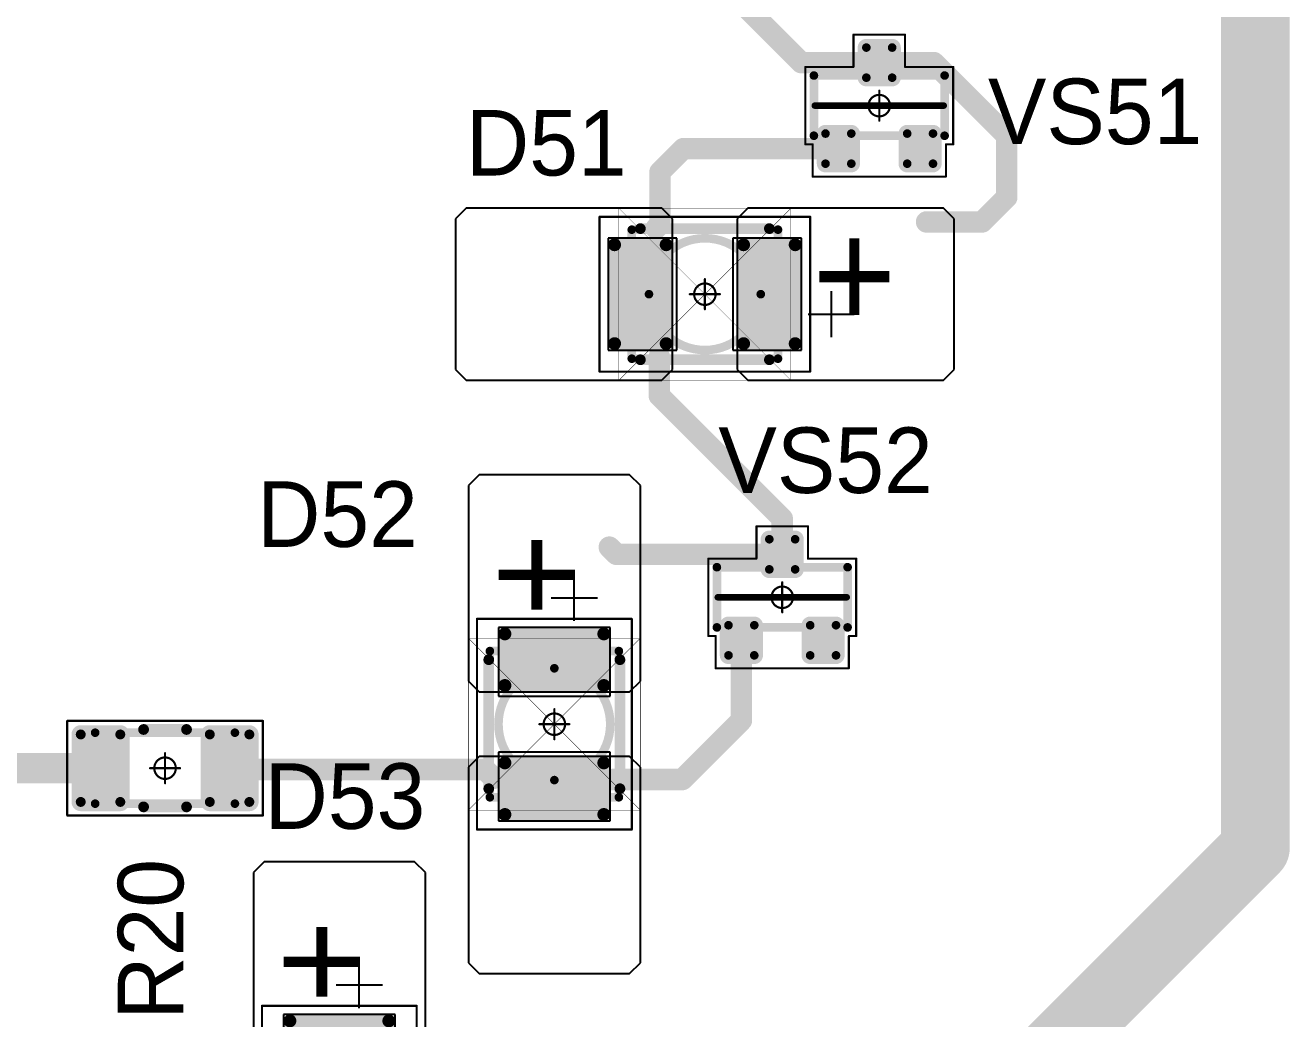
# Model space of a CAD drawing. Header units: millimetres. Extents: x 0 to 1769, y 431 to 1001.
# Drawn here: x 1507.14 to 1536.54, y 479.68 to 502.78 of the extents above; entities that cross this region are included whole.
import ezdxf

# ---------------------------------------------------------------- set-up
doc = ezdxf.new("R2010")
doc.units = ezdxf.units.MM
for name, color, linetype in [('Mechanical13', 56, 'Continuous'), ('Mechanical15', 56, 'Continuous'), ('Mechanical9', 56, 'Continuous'), ('TopLayer', 1, 'Continuous'), ('TopOverlay', 2, 'Continuous'), ('TopPaste', 8, 'Continuous'), ('TopSolder', 216, 'Continuous')]:
    doc.layers.add(name, color=color, linetype=linetype)

# ---------------------------------------------------------------- blocks, each defined once
blk = doc.blocks.new('SOT23_87')
at = {"layer": 'Mechanical13', "const_width": 0.2}
for points in [[(-0.7, 1.52), (-0.7, -1.52)], [(-0.7, 1.52), (0.7, 1.52)], [(0.7, 1.52), (0.7, -1.52)], [(-0.7, -1.52), (0.7, -1.52)]]:
    blk.add_lwpolyline(points, dxfattribs=at)
at = {"layer": 'Mechanical13', "const_width": 0.1}
for points in [[(-0.75, 1.52, 1), (-0.65, 1.52, 1)], [(-0.75, 1.52, 1), (-0.65, 1.52, 1)], [(0.65, 1.52, 1), (0.75, 1.52, 1)], [(0.65, 1.52, 1), (0.75, 1.52, 1)], [(-0.75, -1.52, 1), (-0.65, -1.52, 1)], [(-0.75, -1.52, 1), (-0.65, -1.52, 1)], [(0.65, -1.52, 1), (0.75, -1.52, 1)], [(0.65, -1.52, 1), (0.75, -1.52, 1)]]:
    blk.add_lwpolyline(points, format="xyb", close=True, dxfattribs=at)
at = {"layer": 'Mechanical15', "const_width": 0.05}
for points in [[(-1.65, 1.55), (-0.9, 1.55)], [(-1.65, 1.55), (-1.65, -1.55)], [(-0.9, 1.72), (0.9, 1.72)], [(-0.9, 1.72), (-0.9, 1.55)], [(0.9, 1.72), (0.9, 0.6)], [(0.9, 0.6), (1.65, 0.6)], [(1.65, 0.6), (1.65, -0.6)], [(0, 0.35), (0, -0.35)], [(-0.35, 0), (0.35, 0)], [(0.9, -0.6), (0.9, -1.72)], [(0.9, -0.6), (1.65, -0.6)], [(-1.65, -1.55), (-0.9, -1.55)], [(-0.9, -1.55), (-0.9, -1.72)], [(-0.9, -1.72), (0.9, -1.72)]]:
    blk.add_lwpolyline(points, dxfattribs=at)
at = {"layer": 'Mechanical15'}
for points, const_width in [([(-1.662, 1.55, 1), (-1.637, 1.55, 1)], 0.025), ([(-1.662, 1.55, 1), (-1.637, 1.55, 1)], 0.025), ([(-0.913, 1.72, 1), (-0.888, 1.72, 1)], 0.025), ([(-0.913, 1.72, 1), (-0.888, 1.72, 1)], 0.025), ([(-0.913, 1.55, 1), (-0.888, 1.55, 1)], 0.025), ([(-0.913, 1.55, 1), (-0.888, 1.55, 1)], 0.025), ([(0.888, 1.72, 1), (0.913, 1.72, 1)], 0.025), ([(0.888, 1.72, 1), (0.913, 1.72, 1)], 0.025), ([(0.888, 0.6, 1), (0.913, 0.6, 1)], 0.025), ([(0.888, 0.6, 1), (0.913, 0.6, 1)], 0.025), ([(1.637, 0.6, 1), (1.662, 0.6, 1)], 0.025), ([(1.637, 0.6, 1), (1.662, 0.6, 1)], 0.025), ([(-0.012, 0.35, 1), (0.012, 0.35, 1)], 0.025), ([(-0.362, 0, 1), (-0.337, 0, 1)], 0.025), ([(0.25, 0, 1), (-0.25, 0, 1)], 0.05), ([(-0.262, 0, 1), (-0.238, 0, 1)], 0.025), ([(0.238, 0, 1), (0.262, 0, 1)], 0.025), ([(0.337, 0, 1), (0.362, 0, 1)], 0.025), ([(-0.012, -0.35, 1), (0.012, -0.35, 1)], 0.025), ([(0.888, -0.6, 1), (0.913, -0.6, 1)], 0.025), ([(0.888, -0.6, 1), (0.913, -0.6, 1)], 0.025), ([(1.637, -0.6, 1), (1.662, -0.6, 1)], 0.025), ([(1.637, -0.6, 1), (1.662, -0.6, 1)], 0.025), ([(-1.662, -1.55, 1), (-1.637, -1.55, 1)], 0.025), ([(-1.662, -1.55, 1), (-1.637, -1.55, 1)], 0.025), ([(-0.913, -1.55, 1), (-0.888, -1.55, 1)], 0.025), ([(-0.913, -1.55, 1), (-0.888, -1.55, 1)], 0.025), ([(-0.913, -1.72, 1), (-0.888, -1.72, 1)], 0.025), ([(-0.913, -1.72, 1), (-0.888, -1.72, 1)], 0.025), ([(0.888, -1.72, 1), (0.913, -1.72, 1)], 0.025), ([(0.888, -1.72, 1), (0.913, -1.72, 1)], 0.025)]:
    blk.add_lwpolyline(points, format="xyb", close=True, dxfattribs=dict(at, const_width=const_width))
at = {"layer": 'TopLayer', "const_width": 0.1}
for points in [[(-1.4, 1.25, 1), (-1.3, 1.25, 1)], [(-0.7, 1.25, 1), (-0.6, 1.25, 1)], [(-1.4, 0.65, 1), (-1.3, 0.65, 1)], [(-0.7, 0.65, 1), (-0.6, 0.65, 1)], [(0.6, 0.3, 1), (0.7, 0.3, 1)], [(1.3, 0.3, 1), (1.4, 0.3, 1)], [(0.6, -0.3, 1), (0.7, -0.3, 1)], [(1.3, -0.3, 1), (1.4, -0.3, 1)], [(-1.4, -0.65, 1), (-1.3, -0.65, 1)], [(-0.7, -0.65, 1), (-0.6, -0.65, 1)], [(-1.4, -1.25, 1), (-1.3, -1.25, 1)], [(-0.7, -1.25, 1), (-0.6, -1.25, 1)]]:
    blk.add_lwpolyline(points, format="xyb", close=True, dxfattribs=at)
at = {"layer": 'TopLayer'}
for points in [[(-1.45, 1.25), (-1.45, 0.65), (-0.55, 1.25), (-0.55, 0.65)], [(-1.35, 1.35), (-1.35, 0.55), (-0.65, 1.35), (-0.65, 0.55)], [(0.55, 0.3), (0.55, -0.3), (1.45, 0.3), (1.45, -0.3)], [(0.65, 0.4), (0.65, -0.4), (1.35, 0.4), (1.35, -0.4)], [(-1.35, -0.55), (-1.35, -1.35), (-0.65, -0.55), (-0.65, -1.35)], [(-1.45, -0.65), (-1.45, -1.25), (-0.55, -0.65), (-0.55, -1.25)]]:
    blk.add_solid(points, dxfattribs=at)
at = {"layer": 'TopOverlay', "const_width": 0.15}
blk.add_lwpolyline([(0, 1.5), (0, -1.5)], dxfattribs=at)
at = {"layer": 'TopOverlay', "const_width": 0.075}
for points in [[(-0.038, 1.5, 1), (0.038, 1.5, 1)], [(-0.038, -1.5, 1), (0.038, -1.5, 1)]]:
    blk.add_lwpolyline(points, format="xyb", close=True, dxfattribs=at)
at = {"layer": 'TopPaste', "const_width": 0.075}
for points in [[(-1.387, 1.25, 1), (-1.313, 1.25, 1)], [(-0.687, 1.25, 1), (-0.613, 1.25, 1)], [(-1.387, 0.65, 1), (-1.313, 0.65, 1)], [(-0.687, 0.65, 1), (-0.613, 0.65, 1)], [(0.613, 0.3, 1), (0.687, 0.3, 1)], [(1.313, 0.3, 1), (1.387, 0.3, 1)], [(0.613, -0.3, 1), (0.687, -0.3, 1)], [(1.313, -0.3, 1), (1.387, -0.3, 1)], [(-1.387, -0.65, 1), (-1.313, -0.65, 1)], [(-0.687, -0.65, 1), (-0.613, -0.65, 1)], [(-1.387, -1.25, 1), (-1.313, -1.25, 1)], [(-0.687, -1.25, 1), (-0.613, -1.25, 1)]]:
    blk.add_lwpolyline(points, format="xyb", close=True, dxfattribs=at)
at = {"layer": 'TopPaste'}
for points in [[(-1.425, 1.25), (-1.425, 0.65), (-0.575, 1.25), (-0.575, 0.65)], [(-1.35, 1.325), (-1.35, 0.575), (-0.65, 1.325), (-0.65, 0.575)], [(0.575, 0.3), (0.575, -0.3), (1.425, 0.3), (1.425, -0.3)], [(0.65, 0.375), (0.65, -0.375), (1.35, 0.375), (1.35, -0.375)], [(-1.35, -0.575), (-1.35, -1.325), (-0.65, -0.575), (-0.65, -1.325)], [(-1.425, -0.65), (-1.425, -1.25), (-0.575, -0.65), (-0.575, -1.25)]]:
    blk.add_solid(points, dxfattribs=at)
at = {"layer": 'TopSolder', "const_width": 0.202}
for points in [[(-1.451, 1.25, 1), (-1.249, 1.25, 1)], [(-0.751, 1.25, 1), (-0.549, 1.25, 1)], [(-1.451, 0.65, 1), (-1.249, 0.65, 1)], [(-0.751, 0.65, 1), (-0.549, 0.65, 1)], [(0.549, 0.3, 1), (0.751, 0.3, 1)], [(1.249, 0.3, 1), (1.451, 0.3, 1)], [(0.549, -0.3, 1), (0.751, -0.3, 1)], [(1.249, -0.3, 1), (1.451, -0.3, 1)], [(-1.451, -0.65, 1), (-1.249, -0.65, 1)], [(-0.751, -0.65, 1), (-0.549, -0.65, 1)], [(-1.451, -1.25, 1), (-1.249, -1.25, 1)], [(-0.751, -1.25, 1), (-0.549, -1.25, 1)]]:
    blk.add_lwpolyline(points, format="xyb", close=True, dxfattribs=at)
at = {"layer": 'TopSolder'}
for points in [[(-1.552, 1.25), (-1.552, 0.65), (-0.448, 1.25), (-0.448, 0.65)], [(-1.35, 1.452), (-1.35, 0.448), (-0.65, 1.452), (-0.65, 0.448)], [(0.448, 0.3), (0.448, -0.3), (1.552, 0.3), (1.552, -0.3)], [(0.65, 0.502), (0.65, -0.502), (1.35, 0.502), (1.35, -0.502)], [(-1.35, -0.448), (-1.35, -1.452), (-0.65, -0.448), (-0.65, -1.452)], [(-1.552, -0.65), (-1.552, -1.25), (-0.448, -0.65), (-0.448, -1.25)]]:
    blk.add_solid(points, dxfattribs=at)
blk = doc.blocks.new('SOT23_88')
at = {"layer": 'Mechanical13', "const_width": 0.2}
for points in [[(-0.7, 1.52), (0.7, 1.52)], [(-0.7, 1.52), (-0.7, -1.52)], [(0.7, 1.52), (0.7, -1.52)], [(-0.7, -1.52), (0.7, -1.52)]]:
    blk.add_lwpolyline(points, dxfattribs=at)
at = {"layer": 'Mechanical13', "const_width": 0.1}
for points in [[(-0.75, 1.52, 1), (-0.65, 1.52, 1)], [(-0.75, 1.52, 1), (-0.65, 1.52, 1)], [(0.65, 1.52, 1), (0.75, 1.52, 1)], [(0.65, 1.52, 1), (0.75, 1.52, 1)], [(-0.75, -1.52, 1), (-0.65, -1.52, 1)], [(-0.75, -1.52, 1), (-0.65, -1.52, 1)], [(0.65, -1.52, 1), (0.75, -1.52, 1)], [(0.65, -1.52, 1), (0.75, -1.52, 1)]]:
    blk.add_lwpolyline(points, format="xyb", close=True, dxfattribs=at)
at = {"layer": 'Mechanical15', "const_width": 0.05}
for points in [[(-1.65, 1.55), (-1.65, -1.55)], [(-1.65, 1.55), (-0.9, 1.55)], [(-0.9, 1.72), (-0.9, 1.55)], [(-0.9, 1.72), (0.9, 1.72)], [(0.9, 1.72), (0.9, 0.6)], [(0.9, 0.6), (1.65, 0.6)], [(1.65, 0.6), (1.65, -0.6)], [(0, 0.35), (0, -0.35)], [(-0.35, 0), (0.35, 0)], [(0.9, -0.6), (1.65, -0.6)], [(0.9, -0.6), (0.9, -1.72)], [(-1.65, -1.55), (-0.9, -1.55)], [(-0.9, -1.55), (-0.9, -1.72)], [(-0.9, -1.72), (0.9, -1.72)]]:
    blk.add_lwpolyline(points, dxfattribs=at)
at = {"layer": 'Mechanical15'}
for points, const_width in [([(-1.662, 1.55, 1), (-1.637, 1.55, 1)], 0.025), ([(-1.662, 1.55, 1), (-1.637, 1.55, 1)], 0.025), ([(-0.913, 1.72, 1), (-0.888, 1.72, 1)], 0.025), ([(-0.913, 1.72, 1), (-0.888, 1.72, 1)], 0.025), ([(-0.913, 1.55, 1), (-0.888, 1.55, 1)], 0.025), ([(-0.913, 1.55, 1), (-0.888, 1.55, 1)], 0.025), ([(0.888, 1.72, 1), (0.913, 1.72, 1)], 0.025), ([(0.888, 1.72, 1), (0.913, 1.72, 1)], 0.025), ([(0.888, 0.6, 1), (0.913, 0.6, 1)], 0.025), ([(0.888, 0.6, 1), (0.913, 0.6, 1)], 0.025), ([(1.637, 0.6, 1), (1.662, 0.6, 1)], 0.025), ([(1.637, 0.6, 1), (1.662, 0.6, 1)], 0.025), ([(-0.012, 0.35, 1), (0.012, 0.35, 1)], 0.025), ([(-0.362, 0, 1), (-0.337, 0, 1)], 0.025), ([(0.25, 0, 1), (-0.25, 0, 1)], 0.05), ([(-0.262, 0, 1), (-0.238, 0, 1)], 0.025), ([(0.238, 0, 1), (0.262, 0, 1)], 0.025), ([(0.337, 0, 1), (0.362, 0, 1)], 0.025), ([(-0.012, -0.35, 1), (0.012, -0.35, 1)], 0.025), ([(0.888, -0.6, 1), (0.913, -0.6, 1)], 0.025), ([(0.888, -0.6, 1), (0.913, -0.6, 1)], 0.025), ([(1.637, -0.6, 1), (1.662, -0.6, 1)], 0.025), ([(1.637, -0.6, 1), (1.662, -0.6, 1)], 0.025), ([(-1.662, -1.55, 1), (-1.637, -1.55, 1)], 0.025), ([(-1.662, -1.55, 1), (-1.637, -1.55, 1)], 0.025), ([(-0.913, -1.55, 1), (-0.888, -1.55, 1)], 0.025), ([(-0.913, -1.55, 1), (-0.888, -1.55, 1)], 0.025), ([(-0.913, -1.72, 1), (-0.888, -1.72, 1)], 0.025), ([(-0.913, -1.72, 1), (-0.888, -1.72, 1)], 0.025), ([(0.888, -1.72, 1), (0.913, -1.72, 1)], 0.025), ([(0.888, -1.72, 1), (0.913, -1.72, 1)], 0.025)]:
    blk.add_lwpolyline(points, format="xyb", close=True, dxfattribs=dict(at, const_width=const_width))
at = {"layer": 'TopLayer', "const_width": 0.1}
for points in [[(-1.4, 1.25, 1), (-1.3, 1.25, 1)], [(-0.7, 1.25, 1), (-0.6, 1.25, 1)], [(-1.4, 0.65, 1), (-1.3, 0.65, 1)], [(-0.7, 0.65, 1), (-0.6, 0.65, 1)], [(0.6, 0.3, 1), (0.7, 0.3, 1)], [(1.3, 0.3, 1), (1.4, 0.3, 1)], [(0.6, -0.3, 1), (0.7, -0.3, 1)], [(1.3, -0.3, 1), (1.4, -0.3, 1)], [(-1.4, -0.65, 1), (-1.3, -0.65, 1)], [(-0.7, -0.65, 1), (-0.6, -0.65, 1)], [(-1.4, -1.25, 1), (-1.3, -1.25, 1)], [(-0.7, -1.25, 1), (-0.6, -1.25, 1)]]:
    blk.add_lwpolyline(points, format="xyb", close=True, dxfattribs=at)
at = {"layer": 'TopLayer'}
for points in [[(-1.45, 1.25), (-1.45, 0.65), (-0.55, 1.25), (-0.55, 0.65)], [(-1.35, 1.35), (-1.35, 0.55), (-0.65, 1.35), (-0.65, 0.55)], [(0.55, 0.3), (0.55, -0.3), (1.45, 0.3), (1.45, -0.3)], [(0.65, 0.4), (0.65, -0.4), (1.35, 0.4), (1.35, -0.4)], [(-1.35, -0.55), (-1.35, -1.35), (-0.65, -0.55), (-0.65, -1.35)], [(-1.45, -0.65), (-1.45, -1.25), (-0.55, -0.65), (-0.55, -1.25)]]:
    blk.add_solid(points, dxfattribs=at)
at = {"layer": 'TopOverlay', "const_width": 0.15}
blk.add_lwpolyline([(0, 1.5), (0, -1.5)], dxfattribs=at)
at = {"layer": 'TopOverlay', "const_width": 0.075}
for points in [[(-0.038, 1.5, 1), (0.038, 1.5, 1)], [(-0.038, -1.5, 1), (0.038, -1.5, 1)]]:
    blk.add_lwpolyline(points, format="xyb", close=True, dxfattribs=at)
at = {"layer": 'TopPaste', "const_width": 0.075}
for points in [[(-1.387, 1.25, 1), (-1.313, 1.25, 1)], [(-0.687, 1.25, 1), (-0.613, 1.25, 1)], [(-1.387, 0.65, 1), (-1.313, 0.65, 1)], [(-0.687, 0.65, 1), (-0.613, 0.65, 1)], [(0.613, 0.3, 1), (0.687, 0.3, 1)], [(1.313, 0.3, 1), (1.387, 0.3, 1)], [(0.613, -0.3, 1), (0.687, -0.3, 1)], [(1.313, -0.3, 1), (1.387, -0.3, 1)], [(-1.387, -0.65, 1), (-1.313, -0.65, 1)], [(-0.687, -0.65, 1), (-0.613, -0.65, 1)], [(-1.387, -1.25, 1), (-1.313, -1.25, 1)], [(-0.687, -1.25, 1), (-0.613, -1.25, 1)]]:
    blk.add_lwpolyline(points, format="xyb", close=True, dxfattribs=at)
at = {"layer": 'TopPaste'}
for points in [[(-1.425, 1.25), (-1.425, 0.65), (-0.575, 1.25), (-0.575, 0.65)], [(-1.35, 1.325), (-1.35, 0.575), (-0.65, 1.325), (-0.65, 0.575)], [(0.575, 0.3), (0.575, -0.3), (1.425, 0.3), (1.425, -0.3)], [(0.65, 0.375), (0.65, -0.375), (1.35, 0.375), (1.35, -0.375)], [(-1.35, -0.575), (-1.35, -1.325), (-0.65, -0.575), (-0.65, -1.325)], [(-1.425, -0.65), (-1.425, -1.25), (-0.575, -0.65), (-0.575, -1.25)]]:
    blk.add_solid(points, dxfattribs=at)
at = {"layer": 'TopSolder', "const_width": 0.202}
for points in [[(-1.451, 1.25, 1), (-1.249, 1.25, 1)], [(-0.751, 1.25, 1), (-0.549, 1.25, 1)], [(-1.451, 0.65, 1), (-1.249, 0.65, 1)], [(-0.751, 0.65, 1), (-0.549, 0.65, 1)], [(0.549, 0.3, 1), (0.751, 0.3, 1)], [(1.249, 0.3, 1), (1.451, 0.3, 1)], [(0.549, -0.3, 1), (0.751, -0.3, 1)], [(1.249, -0.3, 1), (1.451, -0.3, 1)], [(-1.451, -0.65, 1), (-1.249, -0.65, 1)], [(-0.751, -0.65, 1), (-0.549, -0.65, 1)], [(-1.451, -1.25, 1), (-1.249, -1.25, 1)], [(-0.751, -1.25, 1), (-0.549, -1.25, 1)]]:
    blk.add_lwpolyline(points, format="xyb", close=True, dxfattribs=at)
at = {"layer": 'TopSolder'}
for points in [[(-1.552, 1.25), (-1.552, 0.65), (-0.448, 1.25), (-0.448, 0.65)], [(-1.35, 1.452), (-1.35, 0.448), (-0.65, 1.452), (-0.65, 0.448)], [(0.448, 0.3), (0.448, -0.3), (1.552, 0.3), (1.552, -0.3)], [(0.65, 0.502), (0.65, -0.502), (1.35, 0.502), (1.35, -0.502)], [(-1.35, -0.448), (-1.35, -1.452), (-0.65, -0.448), (-0.65, -1.452)], [(-1.552, -0.65), (-1.552, -1.25), (-0.448, -0.65), (-0.448, -1.25)]]:
    blk.add_solid(points, dxfattribs=at)
blk = doc.blocks.new('RC1206S_169')
at = {"layer": 'Mechanical13', "const_width": 0.2}
for points in [[(-1.625, -0.825), (-1.625, 0.825)], [(-1.625, 0.825), (1.625, 0.825)], [(1.625, -0.825), (1.625, 0.825)], [(-1.625, -0.825), (1.625, -0.825)]]:
    blk.add_lwpolyline(points, dxfattribs=at)
at = {"layer": 'Mechanical13', "const_width": 0.1}
for points in [[(-1.675, 0.825, 1), (-1.575, 0.825, 1)], [(-1.675, 0.825, 1), (-1.575, 0.825, 1)], [(1.575, 0.825, 1), (1.675, 0.825, 1)], [(1.575, 0.825, 1), (1.675, 0.825, 1)], [(-1.675, -0.825, 1), (-1.575, -0.825, 1)], [(-1.675, -0.825, 1), (-1.575, -0.825, 1)], [(1.575, -0.825, 1), (1.675, -0.825, 1)], [(1.575, -0.825, 1), (1.675, -0.825, 1)]]:
    blk.add_lwpolyline(points, format="xyb", close=True, dxfattribs=at)
at = {"layer": 'Mechanical15', "const_width": 0.05}
for points in [[(-2.275, -1.1), (-2.275, 1.1)], [(-2.275, 1.1), (2.275, 1.1)], [(2.275, -1.1), (2.275, 1.1)], [(0, -0.35), (0, 0.35)], [(-0.35, 0), (0.35, 0)], [(-2.275, -1.1), (2.275, -1.1)]]:
    blk.add_lwpolyline(points, dxfattribs=at)
at = {"layer": 'Mechanical15'}
for points, const_width in [([(-2.287, 1.1, 1), (-2.262, 1.1, 1)], 0.025), ([(-2.287, 1.1, 1), (-2.262, 1.1, 1)], 0.025), ([(2.262, 1.1, 1), (2.287, 1.1, 1)], 0.025), ([(2.262, 1.1, 1), (2.287, 1.1, 1)], 0.025), ([(-0.012, 0.35, 1), (0.012, 0.35, 1)], 0.025), ([(-0.362, 0, 1), (-0.337, 0, 1)], 0.025), ([(0.25, 0, 1), (-0.25, 0, 1)], 0.05), ([(-0.262, 0, 1), (-0.238, 0, 1)], 0.025), ([(0.238, 0, 1), (0.262, 0, 1)], 0.025), ([(0.337, 0, 1), (0.362, 0, 1)], 0.025), ([(-0.012, -0.35, 1), (0.012, -0.35, 1)], 0.025), ([(-2.287, -1.1, 1), (-2.262, -1.1, 1)], 0.025), ([(-2.287, -1.1, 1), (-2.262, -1.1, 1)], 0.025), ([(2.262, -1.1, 1), (2.287, -1.1, 1)], 0.025), ([(2.262, -1.1, 1), (2.287, -1.1, 1)], 0.025)]:
    blk.add_lwpolyline(points, format="xyb", close=True, dxfattribs=dict(at, const_width=const_width))
at = {"layer": 'TopLayer', "const_width": 0.115}
for points in [[(-2.018, 0.785, 1), (-1.903, 0.785, 1)], [(-1.098, 0.785, 1), (-0.983, 0.785, 1)], [(0.983, 0.785, 1), (1.098, 0.785, 1)], [(1.903, 0.785, 1), (2.018, 0.785, 1)], [(-2.018, -0.785, 1), (-1.903, -0.785, 1)], [(-1.098, -0.785, 1), (-0.983, -0.785, 1)], [(0.983, -0.785, 1), (1.098, -0.785, 1)], [(1.903, -0.785, 1), (2.018, -0.785, 1)]]:
    blk.add_lwpolyline(points, format="xyb", close=True, dxfattribs=at)
at = {"layer": 'TopLayer'}
for points in [[(-1.96, -0.9), (-1.04, -0.9), (-1.96, 0.9), (-1.04, 0.9)], [(1.04, -0.9), (1.96, -0.9), (1.04, 0.9), (1.96, 0.9)], [(-2.075, -0.785), (-0.925, -0.785), (-2.075, 0.785), (-0.925, 0.785)], [(0.925, -0.785), (2.075, -0.785), (0.925, 0.785), (2.075, 0.785)]]:
    blk.add_solid(points, dxfattribs=at)
at = {"layer": 'TopOverlay', "const_width": 0.25}
for points in [[(-0.5, 0.9), (0.5, 0.9)], [(-0.5, -0.9), (0.5, -0.9)]]:
    blk.add_lwpolyline(points, dxfattribs=at)
at = {"layer": 'TopOverlay', "const_width": 0.125}
for points in [[(-0.562, 0.9, 1), (-0.437, 0.9, 1)], [(0.437, 0.9, 1), (0.562, 0.9, 1)], [(-0.562, -0.9, 1), (-0.437, -0.9, 1)], [(0.437, -0.9, 1), (0.562, -0.9, 1)]]:
    blk.add_lwpolyline(points, format="xyb", close=True, dxfattribs=at)
at = {"layer": 'TopPaste', "const_width": 0.09}
for points in [[(-2.005, 0.785, 1), (-1.915, 0.785, 1)], [(-1.085, 0.785, 1), (-0.995, 0.785, 1)], [(0.995, 0.785, 1), (1.085, 0.785, 1)], [(1.915, 0.785, 1), (2.005, 0.785, 1)], [(-2.005, -0.785, 1), (-1.915, -0.785, 1)], [(-1.085, -0.785, 1), (-0.995, -0.785, 1)], [(0.995, -0.785, 1), (1.085, -0.785, 1)], [(1.915, -0.785, 1), (2.005, -0.785, 1)]]:
    blk.add_lwpolyline(points, format="xyb", close=True, dxfattribs=at)
at = {"layer": 'TopPaste'}
for points in [[(-2.05, -0.785), (-0.95, -0.785), (-2.05, 0.785), (-0.95, 0.785)], [(-1.96, -0.875), (-1.04, -0.875), (-1.96, 0.875), (-1.04, 0.875)], [(0.95, -0.785), (2.05, -0.785), (0.95, 0.785), (2.05, 0.785)], [(1.04, -0.875), (1.96, -0.875), (1.04, 0.875), (1.96, 0.875)]]:
    blk.add_solid(points, dxfattribs=at)
at = {"layer": 'TopSolder', "const_width": 0.215}
for points in [[(-2.068, 0.785, 1), (-1.853, 0.785, 1)], [(-1.148, 0.785, 1), (-0.933, 0.785, 1)], [(0.933, 0.785, 1), (1.148, 0.785, 1)], [(1.853, 0.785, 1), (2.068, 0.785, 1)], [(-2.068, -0.785, 1), (-1.853, -0.785, 1)], [(-1.148, -0.785, 1), (-0.933, -0.785, 1)], [(0.933, -0.785, 1), (1.148, -0.785, 1)], [(1.853, -0.785, 1), (2.068, -0.785, 1)]]:
    blk.add_lwpolyline(points, format="xyb", close=True, dxfattribs=at)
at = {"layer": 'TopSolder'}
for points in [[(-1.96, -1), (-1.04, -1), (-1.96, 1), (-1.04, 1)], [(1.04, -1), (1.96, -1), (1.04, 1), (1.96, 1)], [(-2.175, -0.785), (-0.825, -0.785), (-2.175, 0.785), (-0.825, 0.785)], [(0.825, -0.785), (2.175, -0.785), (0.825, 0.785), (2.175, 0.785)]]:
    blk.add_solid(points, dxfattribs=at)
blk = doc.blocks.new('T66G_274')
at = {"layer": 'Mechanical13'}
for p, q in [((2.936, 0.071), (2.936, -1)), ((2.4, -0.464), (3.471, -0.464))]:
    blk.add_line(p, q, dxfattribs=at)
at = {"layer": 'Mechanical13', "const_width": 0.2}
for points in [[(-1.7, 1.5), (1.7, 1.5)], [(-1.7, 1.5), (-1.7, -1.5)], [(1.7, 1.5), (1.7, -1.5)], [(-1.7, -1.5), (1.7, -1.5)]]:
    blk.add_lwpolyline(points, dxfattribs=at)
at = {"layer": 'Mechanical13'}
for points, const_width in [([(-1.75, 1.5, 1), (-1.65, 1.5, 1)], 0.1), ([(-1.75, 1.5, 1), (-1.65, 1.5, 1)], 0.1), ([(1.65, 1.5, 1), (1.75, 1.5, 1)], 0.1), ([(1.65, 1.5, 1), (1.75, 1.5, 1)], 0.1), ([(1.3, 0, 1), (-1.3, 0, 1)], 0.2), ([(-1.35, 0, 1), (-1.25, 0, 1)], 0.1), ([(1.25, 0, 1), (1.35, 0, 1)], 0.1), ([(-1.75, -1.5, 1), (-1.65, -1.5, 1)], 0.1), ([(-1.75, -1.5, 1), (-1.65, -1.5, 1)], 0.1), ([(1.65, -1.5, 1), (1.75, -1.5, 1)], 0.1), ([(1.65, -1.5, 1), (1.75, -1.5, 1)], 0.1)]:
    blk.add_lwpolyline(points, format="xyb", close=True, dxfattribs=dict(at, const_width=const_width))
at = {"layer": 'Mechanical15', "const_width": 0.05}
for points in [[(-2.45, 1.8), (-2.45, -1.8)], [(-2.45, 1.8), (2.45, 1.8)], [(2.45, 1.8), (2.45, -1.8)], [(0, 0.35), (0, -0.35)], [(-0.35, 0), (0.35, 0)], [(-2.45, -1.8), (2.45, -1.8)]]:
    blk.add_lwpolyline(points, dxfattribs=at)
at = {"layer": 'Mechanical15'}
for points, const_width in [([(-2.462, 1.8, 1), (-2.438, 1.8, 1)], 0.025), ([(-2.462, 1.8, 1), (-2.438, 1.8, 1)], 0.025), ([(2.438, 1.8, 1), (2.462, 1.8, 1)], 0.025), ([(2.438, 1.8, 1), (2.462, 1.8, 1)], 0.025), ([(-0.012, 0.35, 1), (0.012, 0.35, 1)], 0.025), ([(-0.362, 0, 1), (-0.337, 0, 1)], 0.025), ([(0.25, 0, 1), (-0.25, 0, 1)], 0.05), ([(-0.262, 0, 1), (-0.238, 0, 1)], 0.025), ([(0.238, 0, 1), (0.262, 0, 1)], 0.025), ([(0.337, 0, 1), (0.362, 0, 1)], 0.025), ([(-0.012, -0.35, 1), (0.012, -0.35, 1)], 0.025), ([(-2.462, -1.8, 1), (-2.438, -1.8, 1)], 0.025), ([(-2.462, -1.8, 1), (-2.438, -1.8, 1)], 0.025), ([(2.438, -1.8, 1), (2.462, -1.8, 1)], 0.025), ([(2.438, -1.8, 1), (2.462, -1.8, 1)], 0.025)]:
    blk.add_lwpolyline(points, format="xyb", close=True, dxfattribs=dict(at, const_width=const_width))
at = {"layer": 'TopLayer'}
for p, q in [((-5.55, 2), (-5.8, 1.75)), ((-1, 2), (-5.55, 2)), ((-0.75, 1.75), (-1, 2)), ((1, 2), (0.75, 1.75)), ((5.55, 2), (1, 2)), ((5.8, 1.75), (5.55, 2)), ((-5.8, 1.75), (-5.8, -1.75)), ((-0.75, -1.75), (-0.75, 1.75)), ((0.75, 1.75), (0.75, -1.75)), ((5.8, -1.75), (5.8, 1.75)), ((-5.8, -1.75), (-5.55, -2)), ((-1, -2), (-0.75, -1.75)), ((0.75, -1.75), (1, -2)), ((5.55, -2), (5.8, -1.75)), ((-5.55, -2), (-1, -2)), ((1, -2), (5.55, -2))]:
    blk.add_line(p, q, dxfattribs=at)
at = {"layer": 'TopLayer', "const_width": 0.15}
for points in [[(-2.175, 1.15, 1), (-2.025, 1.15, 1)], [(-0.975, 1.15, 1), (-0.825, 1.15, 1)], [(0.825, 1.15, 1), (0.975, 1.15, 1)], [(2.025, 1.15, 1), (2.175, 1.15, 1)], [(-2.175, -1.15, 1), (-2.025, -1.15, 1)], [(-0.975, -1.15, 1), (-0.825, -1.15, 1)], [(0.825, -1.15, 1), (0.975, -1.15, 1)], [(2.025, -1.15, 1), (2.175, -1.15, 1)]]:
    blk.add_lwpolyline(points, format="xyb", close=True, dxfattribs=at)
at = {"layer": 'TopLayer'}
for points in [[(-0.9, 1.3), (-2.1, 1.3), (-0.9, -1.3), (-2.1, -1.3)], [(2.1, 1.3), (0.9, 1.3), (2.1, -1.3), (0.9, -1.3)], [(-0.75, 1.15), (-2.25, 1.15), (-0.75, -1.15), (-2.25, -1.15)], [(2.25, 1.15), (0.75, 1.15), (2.25, -1.15), (0.75, -1.15)]]:
    blk.add_solid(points, dxfattribs=at)
at = {"layer": 'TopOverlay', "const_width": 0.25}
for points in [[(-1.5, 1.525), (1.5, 1.525)], [(-1.5, -1.525), (1.5, -1.525)]]:
    blk.add_lwpolyline(points, dxfattribs=at)
at = {"layer": 'TopOverlay', "const_width": 0.125}
for points in [[(-1.562, 1.525, 1), (-1.438, 1.525, 1)], [(1.438, 1.525, 1), (1.562, 1.525, 1)], [(-1.562, -1.525, 1), (-1.438, -1.525, 1)], [(1.438, -1.525, 1), (1.562, -1.525, 1)]]:
    blk.add_lwpolyline(points, format="xyb", close=True, dxfattribs=at)
at = {"layer": 'TopPaste', "const_width": 0.125}
for points in [[(-2.163, 1.15, 1), (-2.038, 1.15, 1)], [(-0.963, 1.15, 1), (-0.838, 1.15, 1)], [(0.838, 1.15, 1), (0.963, 1.15, 1)], [(2.038, 1.15, 1), (2.163, 1.15, 1)], [(-2.163, -1.15, 1), (-2.038, -1.15, 1)], [(-0.963, -1.15, 1), (-0.838, -1.15, 1)], [(0.838, -1.15, 1), (0.963, -1.15, 1)], [(2.038, -1.15, 1), (2.163, -1.15, 1)]]:
    blk.add_lwpolyline(points, format="xyb", close=True, dxfattribs=at)
at = {"layer": 'TopPaste'}
for points in [[(-0.9, 1.275), (-2.1, 1.275), (-0.9, -1.275), (-2.1, -1.275)], [(2.1, 1.275), (0.9, 1.275), (2.1, -1.275), (0.9, -1.275)], [(-0.775, 1.15), (-2.225, 1.15), (-0.775, -1.15), (-2.225, -1.15)], [(2.225, 1.15), (0.775, 1.15), (2.225, -1.15), (0.775, -1.15)]]:
    blk.add_solid(points, dxfattribs=at)
at = {"layer": 'TopSolder'}
for p, q in [((-2.25, 1.3), (-2.25, -1.3)), ((-0.65, 1.3), (-2.25, 1.3)), ((-0.65, -1.3), (-0.65, 1.3)), ((0.65, 1.3), (0.65, -1.3)), ((2.25, 1.3), (0.65, 1.3)), ((2.25, -1.3), (2.25, 1.3)), ((-2.25, -1.3), (-0.65, -1.3)), ((0.65, -1.3), (2.25, -1.3))]:
    blk.add_line(p, q, dxfattribs=at)
at = {"layer": 'TopOverlay'}
blk.add_text('+', height=2.5, dxfattribs=at).set_placement((2.5, -0.8))
blk = doc.blocks.new('T66G_275')
at = {"layer": 'Mechanical13'}
for p, q in [((2.936, 0.071), (2.936, -1)), ((2.4, -0.464), (3.471, -0.464))]:
    blk.add_line(p, q, dxfattribs=at)
at = {"layer": 'Mechanical13', "const_width": 0.2}
for points in [[(-1.7, 1.5), (-1.7, -1.5)], [(-1.7, 1.5), (1.7, 1.5)], [(1.7, 1.5), (1.7, -1.5)], [(-1.7, -1.5), (1.7, -1.5)]]:
    blk.add_lwpolyline(points, dxfattribs=at)
at = {"layer": 'Mechanical13'}
for points, const_width in [([(-1.75, 1.5, 1), (-1.65, 1.5, 1)], 0.1), ([(-1.75, 1.5, 1), (-1.65, 1.5, 1)], 0.1), ([(1.65, 1.5, 1), (1.75, 1.5, 1)], 0.1), ([(1.65, 1.5, 1), (1.75, 1.5, 1)], 0.1), ([(1.3, 0, 1), (-1.3, 0, 1)], 0.2), ([(-1.35, 0, 1), (-1.25, 0, 1)], 0.1), ([(1.25, 0, 1), (1.35, 0, 1)], 0.1), ([(-1.75, -1.5, 1), (-1.65, -1.5, 1)], 0.1), ([(-1.75, -1.5, 1), (-1.65, -1.5, 1)], 0.1), ([(1.65, -1.5, 1), (1.75, -1.5, 1)], 0.1), ([(1.65, -1.5, 1), (1.75, -1.5, 1)], 0.1)]:
    blk.add_lwpolyline(points, format="xyb", close=True, dxfattribs=dict(at, const_width=const_width))
at = {"layer": 'Mechanical15', "const_width": 0.05}
for points in [[(-2.45, 1.8), (2.45, 1.8)], [(-2.45, 1.8), (-2.45, -1.8)], [(2.45, 1.8), (2.45, -1.8)], [(0, 0.35), (0, -0.35)], [(-0.35, 0), (0.35, 0)], [(-2.45, -1.8), (2.45, -1.8)]]:
    blk.add_lwpolyline(points, dxfattribs=at)
at = {"layer": 'Mechanical15'}
for points, const_width in [([(-2.462, 1.8, 1), (-2.438, 1.8, 1)], 0.025), ([(-2.462, 1.8, 1), (-2.438, 1.8, 1)], 0.025), ([(2.438, 1.8, 1), (2.462, 1.8, 1)], 0.025), ([(2.438, 1.8, 1), (2.462, 1.8, 1)], 0.025), ([(-0.012, 0.35, 1), (0.012, 0.35, 1)], 0.025), ([(-0.362, 0, 1), (-0.337, 0, 1)], 0.025), ([(0.25, 0, 1), (-0.25, 0, 1)], 0.05), ([(-0.262, 0, 1), (-0.238, 0, 1)], 0.025), ([(0.238, 0, 1), (0.262, 0, 1)], 0.025), ([(0.337, 0, 1), (0.362, 0, 1)], 0.025), ([(-0.012, -0.35, 1), (0.012, -0.35, 1)], 0.025), ([(-2.462, -1.8, 1), (-2.438, -1.8, 1)], 0.025), ([(-2.462, -1.8, 1), (-2.438, -1.8, 1)], 0.025), ([(2.438, -1.8, 1), (2.462, -1.8, 1)], 0.025), ([(2.438, -1.8, 1), (2.462, -1.8, 1)], 0.025)]:
    blk.add_lwpolyline(points, format="xyb", close=True, dxfattribs=dict(at, const_width=const_width))
at = {"layer": 'TopLayer'}
for p, q in [((-5.55, 2), (-5.8, 1.75)), ((-1, 2), (-5.55, 2)), ((-0.75, 1.75), (-1, 2)), ((1, 2), (0.75, 1.75)), ((5.55, 2), (1, 2)), ((5.8, 1.75), (5.55, 2)), ((-5.8, 1.75), (-5.8, -1.75)), ((-0.75, -1.75), (-0.75, 1.75)), ((0.75, 1.75), (0.75, -1.75)), ((5.8, -1.75), (5.8, 1.75)), ((-5.8, -1.75), (-5.55, -2)), ((-1, -2), (-0.75, -1.75)), ((0.75, -1.75), (1, -2)), ((5.55, -2), (5.8, -1.75)), ((-5.55, -2), (-1, -2)), ((1, -2), (5.55, -2))]:
    blk.add_line(p, q, dxfattribs=at)
at = {"layer": 'TopLayer', "const_width": 0.15}
for points in [[(-2.175, 1.15, 1), (-2.025, 1.15, 1)], [(-0.975, 1.15, 1), (-0.825, 1.15, 1)], [(0.825, 1.15, 1), (0.975, 1.15, 1)], [(2.025, 1.15, 1), (2.175, 1.15, 1)], [(-2.175, -1.15, 1), (-2.025, -1.15, 1)], [(-0.975, -1.15, 1), (-0.825, -1.15, 1)], [(0.825, -1.15, 1), (0.975, -1.15, 1)], [(2.025, -1.15, 1), (2.175, -1.15, 1)]]:
    blk.add_lwpolyline(points, format="xyb", close=True, dxfattribs=at)
at = {"layer": 'TopLayer'}
for points in [[(-0.9, 1.3), (-2.1, 1.3), (-0.9, -1.3), (-2.1, -1.3)], [(2.1, 1.3), (0.9, 1.3), (2.1, -1.3), (0.9, -1.3)], [(-0.75, 1.15), (-2.25, 1.15), (-0.75, -1.15), (-2.25, -1.15)], [(2.25, 1.15), (0.75, 1.15), (2.25, -1.15), (0.75, -1.15)]]:
    blk.add_solid(points, dxfattribs=at)
at = {"layer": 'TopOverlay', "const_width": 0.25}
for points in [[(-1.5, 1.525), (1.5, 1.525)], [(-1.5, -1.525), (1.5, -1.525)]]:
    blk.add_lwpolyline(points, dxfattribs=at)
at = {"layer": 'TopOverlay', "const_width": 0.125}
for points in [[(-1.562, 1.525, 1), (-1.438, 1.525, 1)], [(1.438, 1.525, 1), (1.562, 1.525, 1)], [(-1.562, -1.525, 1), (-1.438, -1.525, 1)], [(1.438, -1.525, 1), (1.562, -1.525, 1)]]:
    blk.add_lwpolyline(points, format="xyb", close=True, dxfattribs=at)
at = {"layer": 'TopPaste', "const_width": 0.125}
for points in [[(-2.163, 1.15, 1), (-2.038, 1.15, 1)], [(-0.963, 1.15, 1), (-0.838, 1.15, 1)], [(0.838, 1.15, 1), (0.963, 1.15, 1)], [(2.038, 1.15, 1), (2.163, 1.15, 1)], [(-2.163, -1.15, 1), (-2.038, -1.15, 1)], [(-0.963, -1.15, 1), (-0.838, -1.15, 1)], [(0.838, -1.15, 1), (0.963, -1.15, 1)], [(2.038, -1.15, 1), (2.163, -1.15, 1)]]:
    blk.add_lwpolyline(points, format="xyb", close=True, dxfattribs=at)
at = {"layer": 'TopPaste'}
for points in [[(-0.9, 1.275), (-2.1, 1.275), (-0.9, -1.275), (-2.1, -1.275)], [(2.1, 1.275), (0.9, 1.275), (2.1, -1.275), (0.9, -1.275)], [(-0.775, 1.15), (-2.225, 1.15), (-0.775, -1.15), (-2.225, -1.15)], [(2.225, 1.15), (0.775, 1.15), (2.225, -1.15), (0.775, -1.15)]]:
    blk.add_solid(points, dxfattribs=at)
at = {"layer": 'TopSolder'}
for p, q in [((-2.25, 1.3), (-2.25, -1.3)), ((-0.65, 1.3), (-2.25, 1.3)), ((-0.65, -1.3), (-0.65, 1.3)), ((0.65, 1.3), (0.65, -1.3)), ((2.25, 1.3), (0.65, 1.3)), ((2.25, -1.3), (2.25, 1.3)), ((-2.25, -1.3), (-0.65, -1.3)), ((0.65, -1.3), (2.25, -1.3))]:
    blk.add_line(p, q, dxfattribs=at)
at = {"layer": 'TopOverlay'}
blk.add_text('+', height=2.5, dxfattribs=at).set_placement((2.5, -0.8))
blk = doc.blocks.new('T66G_276')
at = {"layer": 'Mechanical13'}
for p, q in [((2.936, 0.071), (2.936, -1)), ((2.4, -0.464), (3.471, -0.464))]:
    blk.add_line(p, q, dxfattribs=at)
at = {"layer": 'Mechanical13', "const_width": 0.2}
for points in [[(-1.7, 1.5), (1.7, 1.5)], [(-1.7, -1.5), (-1.7, 1.5)], [(1.7, -1.5), (1.7, 1.5)], [(-1.7, -1.5), (1.7, -1.5)]]:
    blk.add_lwpolyline(points, dxfattribs=at)
at = {"layer": 'Mechanical13'}
for points, const_width in [([(-1.75, 1.5, 1), (-1.65, 1.5, 1)], 0.1), ([(-1.75, 1.5, 1), (-1.65, 1.5, 1)], 0.1), ([(1.65, 1.5, 1), (1.75, 1.5, 1)], 0.1), ([(1.65, 1.5, 1), (1.75, 1.5, 1)], 0.1), ([(1.3, 0, 1), (-1.3, 0, 1)], 0.2), ([(-1.35, 0, 1), (-1.25, 0, 1)], 0.1), ([(1.25, 0, 1), (1.35, 0, 1)], 0.1), ([(-1.75, -1.5, 1), (-1.65, -1.5, 1)], 0.1), ([(-1.75, -1.5, 1), (-1.65, -1.5, 1)], 0.1), ([(1.65, -1.5, 1), (1.75, -1.5, 1)], 0.1), ([(1.65, -1.5, 1), (1.75, -1.5, 1)], 0.1)]:
    blk.add_lwpolyline(points, format="xyb", close=True, dxfattribs=dict(at, const_width=const_width))
at = {"layer": 'Mechanical15', "const_width": 0.05}
for points in [[(-2.45, -1.8), (-2.45, 1.8)], [(-2.45, 1.8), (2.45, 1.8)], [(2.45, -1.8), (2.45, 1.8)], [(0, -0.35), (0, 0.35)], [(-0.35, 0), (0.35, 0)], [(-2.45, -1.8), (2.45, -1.8)]]:
    blk.add_lwpolyline(points, dxfattribs=at)
at = {"layer": 'Mechanical15'}
for points, const_width in [([(-2.462, 1.8, 1), (-2.438, 1.8, 1)], 0.025), ([(-2.462, 1.8, 1), (-2.438, 1.8, 1)], 0.025), ([(2.438, 1.8, 1), (2.462, 1.8, 1)], 0.025), ([(2.438, 1.8, 1), (2.462, 1.8, 1)], 0.025), ([(-0.012, 0.35, 1), (0.012, 0.35, 1)], 0.025), ([(-0.362, 0, 1), (-0.337, 0, 1)], 0.025), ([(0.25, 0, 1), (-0.25, 0, 1)], 0.05), ([(-0.262, 0, 1), (-0.238, 0, 1)], 0.025), ([(0.238, 0, 1), (0.262, 0, 1)], 0.025), ([(0.337, 0, 1), (0.362, 0, 1)], 0.025), ([(-0.012, -0.35, 1), (0.012, -0.35, 1)], 0.025), ([(-2.462, -1.8, 1), (-2.438, -1.8, 1)], 0.025), ([(-2.462, -1.8, 1), (-2.438, -1.8, 1)], 0.025), ([(2.438, -1.8, 1), (2.462, -1.8, 1)], 0.025), ([(2.438, -1.8, 1), (2.462, -1.8, 1)], 0.025)]:
    blk.add_lwpolyline(points, format="xyb", close=True, dxfattribs=dict(at, const_width=const_width))
at = {"layer": 'TopLayer'}
for p, q in [((-5.55, 2), (-5.8, 1.75)), ((-1, 2), (-5.55, 2)), ((-0.75, 1.75), (-1, 2)), ((1, 2), (0.75, 1.75)), ((5.55, 2), (1, 2)), ((5.8, 1.75), (5.55, 2)), ((-5.8, 1.75), (-5.8, -1.75)), ((-0.75, -1.75), (-0.75, 1.75)), ((0.75, 1.75), (0.75, -1.75)), ((5.8, -1.75), (5.8, 1.75)), ((-5.8, -1.75), (-5.55, -2)), ((-1, -2), (-0.75, -1.75)), ((0.75, -1.75), (1, -2)), ((5.55, -2), (5.8, -1.75)), ((-5.55, -2), (-1, -2)), ((1, -2), (5.55, -2))]:
    blk.add_line(p, q, dxfattribs=at)
at = {"layer": 'TopLayer', "const_width": 0.15}
for points in [[(-2.175, 1.15, 1), (-2.025, 1.15, 1)], [(-0.975, 1.15, 1), (-0.825, 1.15, 1)], [(0.825, 1.15, 1), (0.975, 1.15, 1)], [(2.025, 1.15, 1), (2.175, 1.15, 1)], [(-2.175, -1.15, 1), (-2.025, -1.15, 1)], [(-0.975, -1.15, 1), (-0.825, -1.15, 1)], [(0.825, -1.15, 1), (0.975, -1.15, 1)], [(2.025, -1.15, 1), (2.175, -1.15, 1)]]:
    blk.add_lwpolyline(points, format="xyb", close=True, dxfattribs=at)
at = {"layer": 'TopLayer'}
for points in [[(-0.9, 1.3), (-2.1, 1.3), (-0.9, -1.3), (-2.1, -1.3)], [(2.1, 1.3), (0.9, 1.3), (2.1, -1.3), (0.9, -1.3)], [(-0.75, 1.15), (-2.25, 1.15), (-0.75, -1.15), (-2.25, -1.15)], [(2.25, 1.15), (0.75, 1.15), (2.25, -1.15), (0.75, -1.15)]]:
    blk.add_solid(points, dxfattribs=at)
at = {"layer": 'TopOverlay', "const_width": 0.25}
for points in [[(-1.5, 1.525), (1.5, 1.525)], [(-1.5, -1.525), (1.5, -1.525)]]:
    blk.add_lwpolyline(points, dxfattribs=at)
at = {"layer": 'TopOverlay', "const_width": 0.125}
for points in [[(-1.562, 1.525, 1), (-1.438, 1.525, 1)], [(1.438, 1.525, 1), (1.562, 1.525, 1)], [(-1.562, -1.525, 1), (-1.438, -1.525, 1)], [(1.438, -1.525, 1), (1.562, -1.525, 1)]]:
    blk.add_lwpolyline(points, format="xyb", close=True, dxfattribs=at)
at = {"layer": 'TopPaste', "const_width": 0.125}
for points in [[(-2.163, 1.15, 1), (-2.038, 1.15, 1)], [(-0.963, 1.15, 1), (-0.838, 1.15, 1)], [(0.838, 1.15, 1), (0.963, 1.15, 1)], [(2.038, 1.15, 1), (2.163, 1.15, 1)], [(-2.163, -1.15, 1), (-2.038, -1.15, 1)], [(-0.963, -1.15, 1), (-0.838, -1.15, 1)], [(0.838, -1.15, 1), (0.963, -1.15, 1)], [(2.038, -1.15, 1), (2.163, -1.15, 1)]]:
    blk.add_lwpolyline(points, format="xyb", close=True, dxfattribs=at)
at = {"layer": 'TopPaste'}
for points in [[(-0.9, 1.275), (-2.1, 1.275), (-0.9, -1.275), (-2.1, -1.275)], [(2.1, 1.275), (0.9, 1.275), (2.1, -1.275), (0.9, -1.275)], [(-0.775, 1.15), (-2.225, 1.15), (-0.775, -1.15), (-2.225, -1.15)], [(2.225, 1.15), (0.775, 1.15), (2.225, -1.15), (0.775, -1.15)]]:
    blk.add_solid(points, dxfattribs=at)
at = {"layer": 'TopSolder'}
for p, q in [((-2.25, 1.3), (-2.25, -1.3)), ((-0.65, 1.3), (-2.25, 1.3)), ((-0.65, -1.3), (-0.65, 1.3)), ((0.65, 1.3), (0.65, -1.3)), ((2.25, 1.3), (0.65, 1.3)), ((2.25, -1.3), (2.25, 1.3)), ((-2.25, -1.3), (-0.65, -1.3)), ((0.65, -1.3), (2.25, -1.3))]:
    blk.add_line(p, q, dxfattribs=at)
at = {"layer": 'TopOverlay'}
blk.add_text('+', height=2.5, dxfattribs=at).set_placement((2.5, -0.8))

msp = doc.modelspace()

# ---------------------------------------------------------------- linework, layer by layer
at = {"layer": 'Mechanical9'}
for points, const_width in [([(1520.94, 494.528), (1520.94, 498.528)], 0.0127), ([(1520.94, 498.528), (1524.94, 498.528)], 0.0127), ([(1520.94, 498.528), (1524.94, 494.528)], 0.01), ([(1520.94, 494.528), (1524.94, 498.528)], 0.01), ([(1524.94, 494.528), (1524.94, 498.528)], 0.0127), ([(1520.94, 494.528), (1524.94, 494.528)], 0.0127), ([(1517.44, 484.528), (1517.44, 488.528)], 0.0127), ([(1517.44, 488.528), (1521.44, 488.528)], 0.0127), ([(1517.44, 488.528), (1521.44, 484.528)], 0.01), ([(1517.44, 484.528), (1521.44, 488.528)], 0.01), ([(1521.44, 484.528), (1521.44, 488.528)], 0.0127), ([(1517.44, 484.528), (1521.44, 484.528)], 0.0127)]:
    msp.add_lwpolyline(points, dxfattribs=dict(at, const_width=const_width))
for points, const_width in [([(1520.937, 498.528, 1), (1520.943, 498.528, 1)], 0.00635), ([(1520.937, 498.528, 1), (1520.943, 498.528, 1)], 0.00635), ([(1520.938, 498.528, 1), (1520.943, 498.528, 1)], 0.005), ([(1524.937, 498.528, 1), (1524.943, 498.528, 1)], 0.00635), ([(1524.937, 498.528, 1), (1524.943, 498.528, 1)], 0.00635), ([(1524.938, 498.528, 1), (1524.943, 498.528, 1)], 0.005), ([(1520.937, 494.528, 1), (1520.943, 494.528, 1)], 0.00635), ([(1520.937, 494.528, 1), (1520.943, 494.528, 1)], 0.00635), ([(1520.938, 494.528, 1), (1520.943, 494.528, 1)], 0.005), ([(1524.937, 494.528, 1), (1524.943, 494.528, 1)], 0.00635), ([(1524.937, 494.528, 1), (1524.943, 494.528, 1)], 0.00635), ([(1524.938, 494.528, 1), (1524.943, 494.528, 1)], 0.005), ([(1517.437, 488.528, 1), (1517.443, 488.528, 1)], 0.00635), ([(1517.437, 488.528, 1), (1517.443, 488.528, 1)], 0.00635), ([(1517.438, 488.528, 1), (1517.443, 488.528, 1)], 0.005), ([(1521.437, 488.528, 1), (1521.443, 488.528, 1)], 0.00635), ([(1521.437, 488.528, 1), (1521.443, 488.528, 1)], 0.00635), ([(1521.438, 488.528, 1), (1521.443, 488.528, 1)], 0.005), ([(1517.437, 484.528, 1), (1517.443, 484.528, 1)], 0.00635), ([(1517.437, 484.528, 1), (1517.443, 484.528, 1)], 0.00635), ([(1517.438, 484.528, 1), (1517.443, 484.528, 1)], 0.005), ([(1521.437, 484.528, 1), (1521.443, 484.528, 1)], 0.00635), ([(1521.437, 484.528, 1), (1521.443, 484.528, 1)], 0.00635), ([(1521.438, 484.528, 1), (1521.443, 484.528, 1)], 0.005)]:
    msp.add_lwpolyline(points, format="xyb", close=True, dxfattribs=dict(at, const_width=const_width))
at = {"layer": 'TopLayer'}
for points, const_width in [([(1535.74, 483.647), (1535.74, 506.63)], 1.6), ([(1523.872, 503.224), (1525.183, 501.913)], 0.5), ([(1525.183, 501.913), (1526.995, 501.913)], 0.5), ([(1526.995, 501.913), (1528.263, 501.913)], 0.5), ([(1528.263, 501.913), (1529.959, 500.218)], 0.5), ([(1529.959, 498.779), (1529.959, 500.218)], 0.5), ([(1521.898, 499.37), (1522.442, 499.913)], 0.5), ([(1522.442, 499.913), (1526.045, 499.913)], 0.5), ([(1521.898, 498.152), (1521.898, 499.37)], 0.5), ([(1529.387, 498.208), (1529.959, 498.779)], 0.5), ([(1521.806, 498.06), (1521.898, 498.152)], 0.5), ([(1528.096, 498.208), (1529.387, 498.208)], 0.5), ([(1521.88, 494.168), (1521.88, 495.072)], 0.5), ([(1521.88, 494.168), (1524.739, 491.309)], 0.5), ([(1524.739, 490.479), (1524.739, 491.309)], 0.5), ([(1520.718, 490.645), (1520.884, 490.479)], 0.5), ([(1520.884, 490.479), (1524.739, 490.479)], 0.5), ([(1523.789, 486.616), (1523.789, 488.479)], 0.5), ([(1522.415, 485.241), (1523.789, 486.616)], 0.5), ([(1466.588, 485.505), (1508.887, 485.505)], 0.7), ([(1511.887, 485.474), (1517.827, 485.474)], 0.5), ([(1517.827, 485.474), (1518.031, 485.27)], 0.5), ([(1520.792, 485.241), (1522.415, 485.241)], 0.5), ([(1523.554, 471.461), (1535.74, 483.647)], 1.6)]:
    msp.add_lwpolyline(points, dxfattribs=dict(at, const_width=const_width))
for points, const_width in [([(1525.058, 501.913, 1), (1525.308, 501.913, 1)], 0.25), ([(1525.058, 501.913, 1), (1525.308, 501.913, 1)], 0.25), ([(1526.87, 501.913, 1), (1527.12, 501.913, 1)], 0.25), ([(1526.87, 501.913, 1), (1527.12, 501.913, 1)], 0.25), ([(1528.138, 501.913, 1), (1528.388, 501.913, 1)], 0.25), ([(1528.138, 501.913, 1), (1528.388, 501.913, 1)], 0.25), ([(1529.834, 500.218, 1), (1530.084, 500.218, 1)], 0.25), ([(1529.834, 500.218, 1), (1530.084, 500.218, 1)], 0.25), ([(1522.317, 499.913, 1), (1522.567, 499.913, 1)], 0.25), ([(1522.317, 499.913, 1), (1522.567, 499.913, 1)], 0.25), ([(1525.92, 499.913, 1), (1526.17, 499.913, 1)], 0.25), ([(1521.773, 499.37, 1), (1522.023, 499.37, 1)], 0.25), ([(1521.773, 499.37, 1), (1522.023, 499.37, 1)], 0.25), ([(1529.834, 498.779, 1), (1530.084, 498.779, 1)], 0.25), ([(1529.834, 498.779, 1), (1530.084, 498.779, 1)], 0.25), ([(1521.773, 498.152, 1), (1522.023, 498.152, 1)], 0.25), ([(1521.773, 498.152, 1), (1522.023, 498.152, 1)], 0.25), ([(1527.971, 498.208, 1), (1528.221, 498.208, 1)], 0.25), ([(1529.262, 498.208, 1), (1529.512, 498.208, 1)], 0.25), ([(1529.262, 498.208, 1), (1529.512, 498.208, 1)], 0.25), ([(1521.681, 498.06, 1), (1521.931, 498.06, 1)], 0.25), ([(1521.755, 495.072, 1), (1522.005, 495.072, 1)], 0.25), ([(1521.755, 494.168, 1), (1522.005, 494.168, 1)], 0.25), ([(1521.755, 494.168, 1), (1522.005, 494.168, 1)], 0.25), ([(1524.614, 491.309, 1), (1524.864, 491.309, 1)], 0.25), ([(1524.614, 491.309, 1), (1524.864, 491.309, 1)], 0.25), ([(1520.593, 490.645, 1), (1520.843, 490.645, 1)], 0.25), ([(1520.759, 490.479, 1), (1521.009, 490.479, 1)], 0.25), ([(1520.759, 490.479, 1), (1521.009, 490.479, 1)], 0.25), ([(1524.614, 490.479, 1), (1524.864, 490.479, 1)], 0.25), ([(1524.614, 490.479, 1), (1524.864, 490.479, 1)], 0.25), ([(1523.664, 488.479, 1), (1523.914, 488.479, 1)], 0.25), ([(1523.664, 486.616, 1), (1523.914, 486.616, 1)], 0.25), ([(1523.664, 486.616, 1), (1523.914, 486.616, 1)], 0.25), ([(1508.712, 485.505, 1), (1509.062, 485.505, 1)], 0.35), ([(1511.762, 485.474, 1), (1512.012, 485.474, 1)], 0.25), ([(1517.702, 485.474, 1), (1517.952, 485.474, 1)], 0.25), ([(1517.702, 485.474, 1), (1517.952, 485.474, 1)], 0.25), ([(1517.906, 485.27, 1), (1518.156, 485.27, 1)], 0.25), ([(1520.667, 485.241, 1), (1520.917, 485.241, 1)], 0.25), ([(1522.29, 485.241, 1), (1522.54, 485.241, 1)], 0.25), ([(1522.29, 485.241, 1), (1522.54, 485.241, 1)], 0.25), ([(1535.34, 483.647, 1), (1536.14, 483.647, 1)], 0.8), ([(1535.34, 483.647, 1), (1536.14, 483.647, 1)], 0.8)]:
    msp.add_lwpolyline(points, format="xyb", close=True, dxfattribs=dict(at, const_width=const_width))

# ---------------------------------------------------------------- block references
for name, p, rotation in [('SOT23_88', (1526.995, 500.913), 90), ('T66G_276', (1522.94, 496.528), 360), ('T66G_275', (1519.44, 486.528), 90), ('SOT23_87', (1524.739, 489.479), 90), ('RC1206S_169', (1510.387, 485.505), 360), ('T66G_274', (1514.44, 477.528), 90)]:
    msp.add_blockref(name, p, dxfattribs=dict(rotation=rotation))

# ---------------------------------------------------------------- texts
at = {"layer": 'TopOverlay'}
for s, p in [('VS51', (1529.522, 500.017)), ('D51', (1517.384, 499.288)), ('VS52', (1523.254, 491.905)), ('D52', (1512.528, 490.652)), ('D53', (1512.7, 484.094))]:
    msp.add_text(s, height=1.524, dxfattribs=at).set_placement(p)
msp.add_text('R20', height=1.524, rotation=90, dxfattribs=at).set_placement((1510.812, 479.656))

doc.saveas('drawing.dxf')
